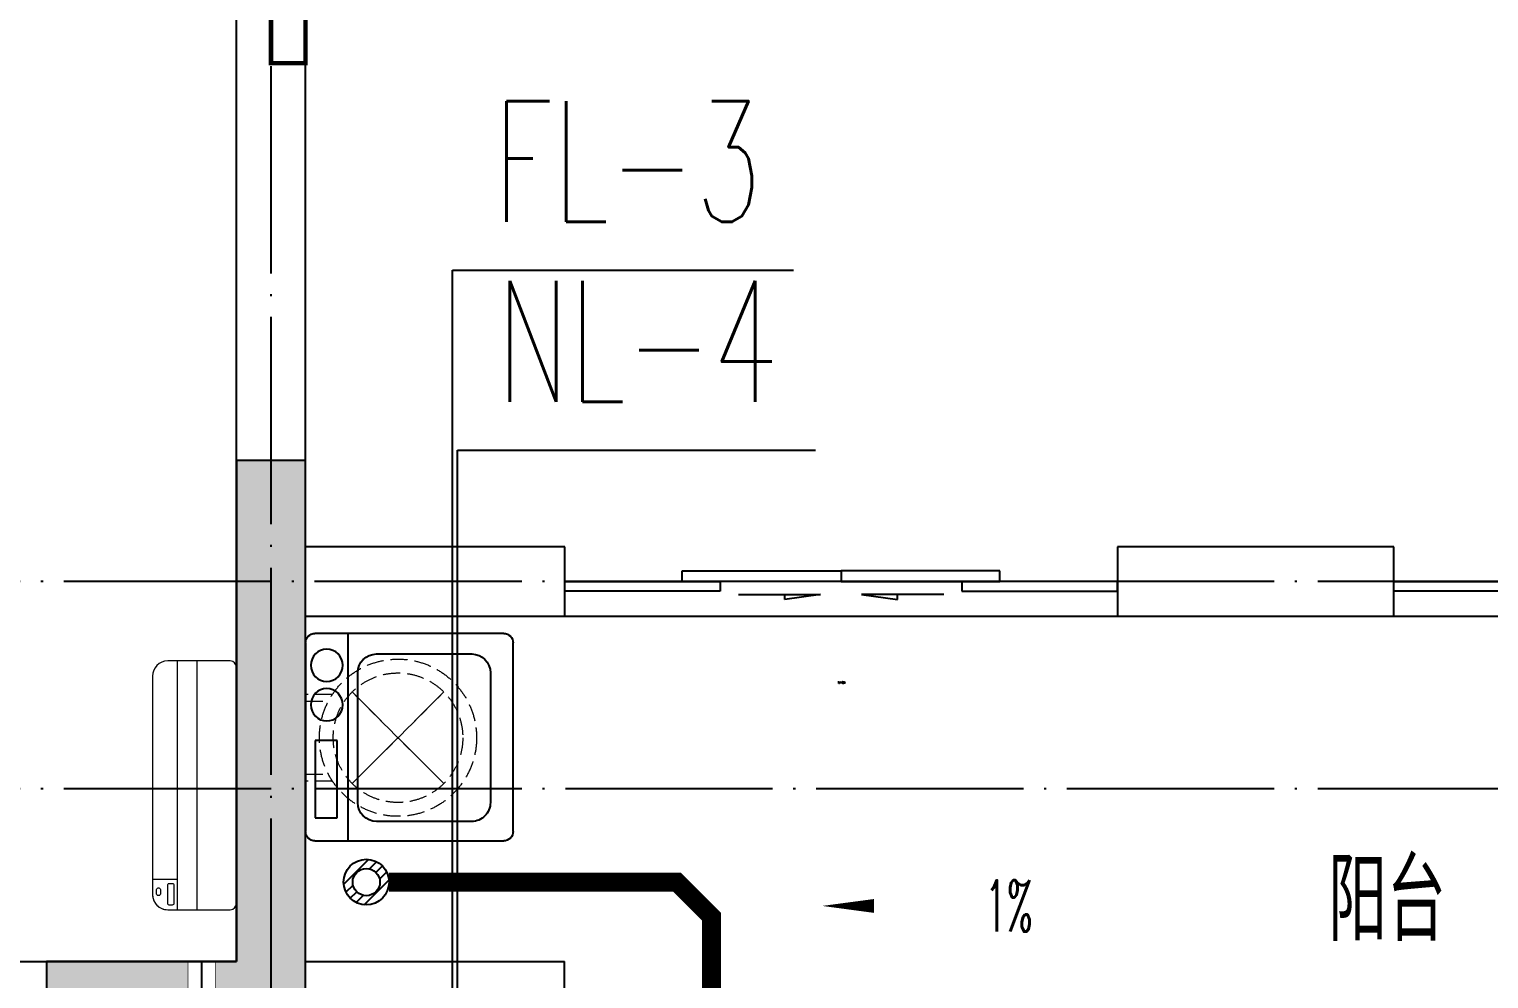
# Model space of a CAD drawing. Extents: x 27938 to 1507990, y 110129 to 923079.
# Drawn here: x 842917 to 847142, y 673307 to 676056 of the extents above; entities that cross this region are included whole.
import ezdxf

# ---------------------------------------------------------------- set-up
doc = ezdxf.new("R2010")
doc.units = 0
doc.header["$LTSCALE"] = 1000
doc.header["$MEASUREMENT"] = 0
for name, pattern in [('$1$DASH', [0.35, 0.25, -0.1]), ('DASH', [0.35, 0.25, -0.1]), ('DOTE', [2.42, 2, -0.2, 0.02, -0.2])]:
    doc.linetypes.add(name, pattern=pattern)
for name, color, linetype in [('COLUMN', 9, 'Continuous'), ('DIM_凝结', 150, 'Continuous'), ('DIM_废水', 31, 'Continuous'), ('DOTE', 1, 'Continuous'), ('EQUIP_地漏', 7, 'Continuous'), ('LVTRY', 6, 'Continuous'), ('PIPE-废水', 31, 'TG_F'), ('PUB_HATCH', 8, 'Continuous'), ('PUB_TEXT', 4, 'Continuous'), ('WALL', 9, 'Continuous'), ('WINDOW', 4, 'Continuous'), ('WINDOW_TEXT', 7, 'Continuous'), ('机电标识类', 1, 'Continuous')]:
    doc.layers.add(name, color=color, linetype=linetype)
for name, color, linetype, lineweight in [('EQUIP-消防', 3, 'Continuous', 20), ('平面-排水沟', 86, 'Continuous', 15), ('平面-空调室内机', 176, 'Continuous', 9), ('平面-空调预留孔', 173, 'Continuous', 15), ('空调', 76, 'Continuous', 13), ('粉刷', 251, 'Continuous', 9)]:
    doc.layers.add(name, color=color, linetype=linetype, lineweight=lineweight)
doc.styles.add('_TCH_DIM', font='SIMPLEX.shx', dxfattribs={"width": 0.7, "bigfont": 'GBCBIG.shx'})
doc.styles.add('_TCH_WINDOW', font='SIMPLEX.shx', dxfattribs={"width": 0.7, "height": 3.5, "bigfont": 'GBCBIG.shx'})
doc.styles.add('_TWT_SERIAL', font='SIMPLEX', dxfattribs={"width": 0.8, "height": 3.5, "bigfont": 'HZTXT'})
doc.styles.get("Standard").update_dxf_attribs({"font": 'gbenor.shx', "bigfont": 'gbcbig.shx'})
doc.styles.add('TG_LINETYPE', font='SIMPLEX', dxfattribs={"width": 0.8, "height": 3, "bigfont": 'HZTXT'})
doc.styles.add('房间名称', font='TSSDENG', dxfattribs={"width": 0.8, "bigfont": 'HZTXT'})
doc.linetypes.add('TG_F', pattern='A,2,-0.3,["F",TG_LINETYPE,S=0.1,R=0,X=-0.23,Y=-0.15],0', length=2.3)

# ---------------------------------------------------------------- blocks, each defined once
blk = doc.blocks.new('GFDGFSDFGD')
at = {"layer": 'PUB_HATCH'}
blk.add_hatch(color=0, dxfattribs=at).paths.add_polyline_path([(435666.6, 364323.7), (436416.6, 364323.7), (436416.6, 365973.7), (436216.6, 365973.7), (436216.6, 364523.7), (435666.6, 364523.7)])
at = {"layer": 'COLUMN', "color": 0}
for p, q in [((436416.6, 365973.7), (436216.6, 365973.7)), ((436216.6, 365973.7), (436216.6, 364523.7)), ((436416.6, 364323.7), (436416.6, 365973.7)), ((436216.6, 364523.7), (435666.6, 364523.7)), ((435666.6, 364523.7), (435666.6, 364323.7))]:
    blk.add_line(p, q, dxfattribs=at)
blk = doc.blocks.new('dongkong')
blk.add_wipeout([(-603756, 210771), (-603756, 210570.8), (-603836, 210570.8), (-603836, 210771)])
at = {"layer": '机电标识类', "color": 250, "linetype": 'DASH', "ltscale": 400}
for p, q in [((-603796, 210771), (-603796, 210570.8)), ((-603896, 210670.7), (-603696, 210670.7))]:
    blk.add_line(p, q, dxfattribs=at)
at = {"layer": '空调', "color": 6, "linetype": 'DASH', "const_width": 2}
blk.add_lwpolyline([(-603756, 210771), (-603756, 210570.8), (-603836, 210570.8), (-603836, 210771)], close=True, dxfattribs=at)
blk = doc.blocks.new('A$C001338C2')
for p, q in [((845, 303.6), (55, 303.6)), ((109.1, 214.8), (109.1, 303.6)), ((0, 248.6), (0, 22)), ((900, 22), (900, 248.6)), ((22, 0), (878, 0))]:
    blk.add_line(p, q)
at = {"lineweight": 5}
for p, q in [((900, 214.8), (0, 214.8)), ((900, 143.2), (0, 143.2))]:
    blk.add_line(p, q, dxfattribs=at)
for points in [[(73.1, 275), (56.8, 275, -0.414214), (51.3, 280.5), (51.3, 283.4, -0.414214), (56.8, 288.9), (73.1, 288.9, -0.414214), (78.6, 283.4), (78.6, 280.5, -0.414214)], [(89.2, 226.4), (22.2, 226.4, -0.414214), (16.7, 231.9), (16.7, 243.1, -0.414214), (22.2, 248.6), (89.2, 248.6, -0.414214), (94.7, 243.1), (94.7, 231.9, -0.414214)]]:
    blk.add_lwpolyline(points, format="xyb", close=True)
for centre, radius, start, end in [((55, 248.6), 55, 90, 180), ((845, 248.6), 55, 360, 90), ((22, 22), 22, 180, 270), ((878, 22), 22, 270, 360)]:
    blk.add_arc(centre, radius, start, end)
blk = doc.blocks.new('RECTANG')
for p, q in [((1, 1), (0, 1)), ((0, 1), (0, 0)), ((1, 0), (1, 1)), ((0, 0), (1, 0))]:
    blk.add_line(p, q)
blk = doc.blocks.new('洗衣机')
at = {"layer": 'LVTRY'}
for p, q in [((3791567.4, 243472.1), (3791021, 243472.1)), ((3791116.5, 243472.1), (3791116.5, 242871.5)), ((3790993.7, 243444.5), (3790993.7, 242899.1)), ((3791594.6, 242899.1), (3791594.6, 243444.5)), ((3791199, 243412.7), (3791474.9, 243412.7)), ((3791145.1, 242982.5), (3791145.1, 243358)), ((3791528.8, 243358), (3791528.8, 242982.5)), ((3791474.9, 242927.8), (3791199, 242927.8)), ((3791021, 242871.5), (3791567.4, 242871.5))]:
    blk.add_line(p, q, dxfattribs=at)
at = {"layer": 'LVTRY', "extrusion": (0, 0, -1)}
for centre, major_axis, start_param, end_param in [((3791021, 243444.5), (0, 27.6), -1.570796, 0), ((3791567.4, 243444.5), (0, 27.6), 0, 1.570796), ((3791055.1, 243379.8), (0, 46.9), 3.141593, 9.424778), ((3791199, 243358), (0, 54.7), 4.712389, 6.283185), ((3791474.9, 243358), (0, 54.7), 0, 1.570796), ((3791055.1, 243265.7), (0, 46.9), 3.141593, 9.424778), ((3791199, 242982.5), (0, 54.7), 3.141593, 4.712389), ((3791474.9, 242982.5), (0, 54.7), 1.570796, 3.141593), ((3791021, 242899.1), (0, 27.6), 3.141593, 4.712389), ((3791567.4, 242899.1), (0, 27.6), 1.570796, 3.141593)]:
    blk.add_ellipse(centre, major_axis=major_axis, ratio=0.986385, start_param=start_param, end_param=end_param, dxfattribs=at)
at = {"layer": 'LVTRY', "xscale": 63.25620569481588, "yscale": 224.5369532744355, "zscale": 64.12934308941763, "rotation": 180}
blk.add_blockref('RECTANG', (3791085.2, 243162.4), dxfattribs=at)
blk = doc.blocks.new('$TwtSys$00000543')
for p, q in [((-93.6, -8.5), (8.5, 93.6)), ((12.5, 55), (41.7, 84.2)), ((39.9, 39.9), (66.5, 66.5)), ((-8.5, -93.6), (93.6, 8.5)), ((55, 12.5), (84.2, 41.7)), ((-84.2, -41.7), (-55, -12.5)), ((-66.5, -66.5), (-39.9, -39.9)), ((-41.7, -84.2), (-12.5, -55))]:
    blk.add_line(p, q)
for radius in [94, 56.4]:
    blk.add_circle((0, 0), radius)
blk = doc.blocks.new('dnfhfn')
at = {"linetype": '$1$DASH', "ltscale": 0.2}
for p, q in [((101.9, 495, 0), (121.9, 495, 0)), ((101.9, 417.2, 0), (101.9, 495, 0)), ((121.9, 495, 0), (121.9, 429, 0)), ((353.1, 495, 0), (333.1, 495, 0)), ((333.1, 495, 0), (333.1, 429, 0)), ((353.1, 417.2, 0), (353.1, 495, 0))]:
    blk.add_line(p, q, dxfattribs=at)
at = {"linetype": '$1$DASH', "ltscale": 0.2, "elevation": 0}
for points in [[(94.9, 360.1), (94.9, 360.1), (360.1, 94.9), (360.1, 94.9)], [(360.1, 360.1), (94.9, 94.9), (94.9, 94.9), (360.1, 360.1)]]:
    blk.add_lwpolyline(points, close=True, dxfattribs=at)
at = {"linetype": '$1$DASH', "ltscale": 0.2}
for radius in [227.5, 187.5]:
    blk.add_circle((227.5, 227.5, 0), radius, dxfattribs=at)
blk = doc.blocks.new('FSFSFSFSEG')
at = {"layer": 'EQUIP-消防', "const_width": 12.8}
blk.add_lwpolyline([(136866.6, 335152.5), (136466.6, 335152.5), (136466.6, 335052.5), (136866.6, 335052.5)], close=True, dxfattribs=at)
at = {"layer": 'PUB_TEXT', "color": 7, "true_color": 0xffffff, "style": '房间名称', "width": 0.8}
blk.add_text('rD', height=64.8, dxfattribs=at).set_placement((136633.7, 335069))
blk = doc.blocks.new('GHFHFHTFHCSDCS')
at = {"rotation": 89.99999999297357}
blk.add_blockref('FSFSFSFSEG', (771469.1, 230657.2), dxfattribs=at)
blk = doc.blocks.new('$DorLib2D$00000138')
at = {"color": 0, "linetype": 'Continuous'}
for p, q in [((-0.2875, 0), (-0.2875, 0.1538)), ((-0.2875, 0.1538), (0, 0.1538)), ((0, 0.1538), (0, 0)), ((0.2875, 0.1538), (0, 0.1538)), ((0.2875, 0), (0.2875, 0.1538)), ((-0.5, -0.1399), (-0.5, 0)), ((-0.5, 0), (-0.2188, 0)), ((0, 0), (-0.2875, 0)), ((-0.2188, 0), (-0.2188, -0.1399)), ((0, 0), (0.2875, 0)), ((0.2188, 0), (0.2188, -0.1399)), ((0.5, 0), (0.2188, 0)), ((0.5, 0), (0.5, -0.1946)), ((0.5, -0.1399), (0.5, 0)), ((-0.2188, -0.1399), (-0.5, -0.1399)), ((0.2188, -0.1399), (0.5, -0.1399)), ((-0.1857, -0.186), (-0.037, -0.186)), ((-0.037, -0.186), (-0.1019, -0.2583)), ((-0.1019, -0.2583), (-0.1019, -0.186)), ((0.1857, -0.186), (0.037, -0.186)), ((0.037, -0.186), (0.1019, -0.2583)), ((0.1019, -0.2583), (0.1019, -0.186))]:
    blk.add_line(p, q, dxfattribs=at)

msp = doc.modelspace()

# ---------------------------------------------------------------- hatches: boundary and pattern name
at = {"layer": 'PIPE-废水'}
for points in [[(844791.6, 673587.2), (844791.6, 673614.7), (844803, 673614.7)], [(844791.6, 673587.2), (844811, 673606.6), (844803, 673614.7)], [(844791.6, 673587.2), (844791.6, 673614.7), (844803, 673614.7)], [(844791.6, 673587.2), (844811, 673606.6), (844803, 673614.7)], [(844891.6, 673487.2), (844911, 673506.6), (844919.1, 673498.6)], [(844891.6, 673487.2), (844911, 673506.6), (844919.1, 673498.6)], [(844891.6, 673487.2), (844919.1, 673487.2), (844919.1, 673498.6)], [(844891.6, 673487.2), (844919.1, 673487.2), (844919.1, 673498.6)]]:
    msp.add_hatch(color=256, dxfattribs=at).paths.add_polyline_path(points)

# ---------------------------------------------------------------- linework, layer by layer
at = {"layer": 'DIM_凝结'}
for p, q in [((844156.6, 672882.2), (844156.6, 674837.1)), ((844156.6, 674837.1), (845192.4, 674837.1))]:
    msp.add_line(p, q, dxfattribs=at)
at = {"layer": 'DIM_废水'}
for p, q in [((844141.6, 673032.2), (844141.6, 675358)), ((844141.6, 675358), (845129.4, 675358))]:
    msp.add_line(p, q, dxfattribs=at)
at = {"layer": 'DOTE', "color": 169, "linetype": 'DOTE', "ltscale": 0.3}
for p, q in [((843616.4, 681757.2), (843616.6, 666975.2)), ((879916.6, 674457.2), (825916.6, 674457.2)), ((879916.6, 673857.2), (825916.6, 673857.2))]:
    msp.add_line(p, q, dxfattribs=at)
at = {"layer": 'PIPE-废水', "ltscale": 0.5, "const_width": 55}
for points in [[(844791.6, 673587.2), (843958.3, 673587.2)], [(844791.6, 673587.2), (843958.3, 673587.2)], [(844791.6, 673587.2), (844891.6, 673487.2)], [(844791.6, 673587.2), (844891.6, 673487.2)], [(844891.6, 672113.5), (844891.6, 673487.2)], [(844891.6, 672113.5), (844891.6, 673487.2)]]:
    msp.add_lwpolyline(points, dxfattribs=at)
at = {"layer": 'WALL', "color": 8}
for p, q in [((843716.6, 674557.2), (843716.6, 677557.2)), ((843516.6, 674457.2), (843516.6, 677357.2)), ((844466.7, 674557.2), (843716.6, 674557.2)), ((844466.7, 674557.2), (843716.6, 674557.2)), ((844466.7, 674357.2), (844466.7, 674557.2)), ((844466.7, 674357.2), (844466.7, 674557.2)), ((846866.6, 674557.2), (846066.7, 674557.2)), ((846066.7, 674557.2), (846066.7, 674357.2)), ((846866.6, 674557.2), (846066.7, 674557.2)), ((846066.7, 674557.2), (846066.7, 674357.2)), ((846866.6, 674357.2), (846866.6, 674557.2)), ((846866.6, 674357.2), (846866.6, 674557.2)), ((843716.6, 674357.2), (844466.7, 674357.2)), ((843716.6, 673357.2), (843716.6, 674357.2)), ((843716.6, 674357.2), (844466.7, 674357.2)), ((843716.6, 673357.2), (843716.6, 674357.2)), ((846066.7, 674357.2), (846866.6, 674357.2)), ((846066.7, 674357.2), (846866.6, 674357.2)), ((843716.6, 673357.2), (844466.6, 673357.2)), ((843716.6, 673357.2), (844466.6, 673357.2)), ((844466.6, 672757.2), (844466.6, 673357.2)), ((844466.6, 672757.2), (844466.6, 673357.2))]:
    msp.add_line(p, q, dxfattribs=at)
at = {"layer": 'WINDOW', "color": 8}
for p, q in [((844466.7, 674357.2), (846066.7, 674357.2)), ((844466.7, 674357.2), (846066.7, 674357.2)), ((846866.6, 674357.2), (848966.6, 674357.2)), ((846866.6, 674357.2), (848966.6, 674357.2))]:
    msp.add_line(p, q, dxfattribs=at)
at = {"layer": '平面-排水沟', "color": 8}
msp.add_lwpolyline([(845633.4, 673518.1, 0, 0, 0), (845211.9, 673518.1, 0, 40, 0), (845361.9, 673518.1, 0, 0, 0)], format="xyseb", dxfattribs=at)
msp.add_lwpolyline([(845633.4, 673518.1, 0, 0, 0), (845211.9, 673518.1, 0, 40, 0), (845361.9, 673518.1, 0, 0, 0)], format="xyseb", dxfattribs=at)

# ---------------------------------------------------------------- block references
at = {"color": 8}
for name in ['GFDGFSDFGD', 'GHFHFHTFHCSDCS']:
    msp.add_blockref(name, (407300, 308833.4), dxfattribs=at)
at = {"layer": 'EQUIP_地漏', "color": 8, "xscale": 0.7000000000000001, "yscale": 0.7000000000000001, "zscale": 0.7000000000000001}
msp.add_blockref('$TwtSys$00000543', (843892.5, 673587.2), dxfattribs=at)
msp.add_blockref('$TwtSys$00000543', (843892.5, 673587.2), dxfattribs=at)
at = {"layer": 'WINDOW', "color": 8}
ref = msp.add_blockref('$DorLib2D$00000138', (845266.7, 674457.2), dxfattribs=dict(at, xscale=1600, yscale=200, zscale=1600, rotation=1.055716874123975e-09))
ref.add_attrib('A', 'TLM1623', (845257.6, 674161.7), dxfattribs={"layer": 'WINDOW_TEXT', "color": 8, "ltscale": 0.5, "height": 5.95, "rotation": 0, "style": '_TCH_WINDOW', "width": 0.494118})
ref = msp.add_blockref('$DorLib2D$00000138', (845266.7, 674457.2), dxfattribs=dict(at, xscale=1600, yscale=200, zscale=1600))
ref.add_attrib('A', 'TLM1623', (845257.6, 674161.7), dxfattribs={"layer": 'WINDOW_TEXT', "color": 8, "ltscale": 0.5, "height": 5.95, "rotation": 0, "style": '_TCH_WINDOW', "width": 0.494118})
ref = msp.add_blockref('$DorLib2D$00000138', (847916.6, 674457.2), dxfattribs=dict(at, xscale=2100, yscale=200, zscale=2100, rotation=1.055716874123975e-09))
ref.add_attrib('A', 'TLM2123', (847907.5, 674161.7), dxfattribs={"layer": 'WINDOW_TEXT', "color": 8, "ltscale": 0.5, "height": 5.95, "rotation": 0, "style": '_TCH_WINDOW', "width": 0.494118})
ref = msp.add_blockref('$DorLib2D$00000138', (847916.6, 674457.2), dxfattribs=dict(at, xscale=2100, yscale=200, zscale=2100))
ref.add_attrib('A', 'TLM2123', (847907.5, 674161.7), dxfattribs={"layer": 'WINDOW_TEXT', "color": 8, "ltscale": 0.5, "height": 5.95, "rotation": 0, "style": '_TCH_WINDOW', "width": 0.494118})
at = {"layer": '平面-空调预留孔', "color": 8, "rotation": 89.99999999999304}
msp.add_blockref('dnfhfn', (844211.7, 673777.5, 0), dxfattribs=at)
msp.add_blockref('dnfhfn', (844211.7, 673777.5, 0), dxfattribs=at)
at = {"layer": '平面-空调预留孔', "color": 8, "xscale": 0.800000000046565, "yscale": 0.800000000046565, "zscale": 0.800000000046565}
for rotation in [90.00000023343017, 90.00000023343014]:
    msp.add_blockref('A$C001338C2', (843516.4, 673507.2), dxfattribs=dict(at, rotation=rotation))
at = {"layer": '粉刷', "color": 8}
msp.add_blockref('洗衣机', (-2947277.2, 430834.8), dxfattribs=at)
msp.add_blockref('洗衣机', (-2947277.2, 430834.8), dxfattribs=at)

# ---------------------------------------------------------------- texts
at = {"layer": 'DIM_凝结', "color": 7, "style": '_TWT_SERIAL', "width": 0.64}
msp.add_text('NL-4', height=350, dxfattribs=at).set_placement((844269.1, 674977.1))
at = {"layer": 'DIM_废水', "color": 7, "style": '_TWT_SERIAL', "width": 0.64}
msp.add_text('FL-3', height=350, dxfattribs=at).set_placement((844259.4, 675498))
at = {"layer": 'PUB_TEXT', "color": 8}
msp.add_text('阳台', height=236.31, dxfattribs=at).set_placement((846677.1, 673416.5))
msp.add_text('阳台', height=236.31, dxfattribs=at).set_placement((846677.1, 673416.5))
at = {"layer": '平面-排水沟', "color": 7, "style": '_TCH_DIM', "width": 0.494118}
msp.add_text('1%', height=148.75, dxfattribs=at).set_placement((845683.4, 673443.7))
msp.add_text('1%', height=148.75, dxfattribs=at).set_placement((845683.4, 673443.7))

# ---------------------------------------------------------------- next in the draw order: block references
at = {"layer": '平面-空调室内机', "color": 8, "ltscale": 0.3, "xscale": -1, "rotation": 180}
msp.add_blockref('dongkong', (1447212.5, 883928), dxfattribs=at)

# ---------------------------------------------------------------- next in the draw order: linework, layer by layer
at = {"layer": 'WALL', "color": 8}
for p, q in [((843516.6, 673357.2), (843516.6, 674457.2)), ((842766.6, 673357.2), (843516.6, 673357.2))]:
    msp.add_line(p, q, dxfattribs=at)

# ---------------------------------------------------------------- next in the draw order: block references
at = {"layer": '平面-空调室内机', "color": 8, "ltscale": 0.3, "xscale": -1, "rotation": 180}
msp.add_blockref('dongkong', (1447212.5, 883928), dxfattribs=at)

# ---------------------------------------------------------------- next in the draw order: linework, layer by layer
at = {"layer": 'WALL', "color": 8}
for p, q in [((843516.6, 673357.2), (843516.6, 674457.2)), ((842766.6, 673357.2), (843516.6, 673357.2))]:
    msp.add_line(p, q, dxfattribs=at)

doc.saveas('drawing.dxf')
